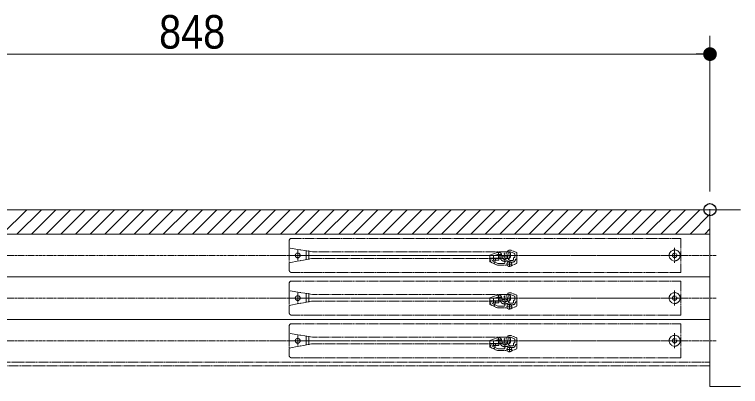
# Model space of a CAD drawing. Units: millimetres, scale not verified. Extents: x -4547 to 4547, y -2284 to 2284.
# Drawn here: x -1430 to -835, y 1072 to 1377 of the extents above; entities that cross this region are included whole.
import ezdxf
from ezdxf.enums import TextEntityAlignment as Align

# ---------------------------------------------------------------- set-up
doc = ezdxf.new("R2010")
doc.units = ezdxf.units.MM
doc.header["$LTSCALE"] = 20
doc.header["$PDMODE"] = 32
doc.header["$PDSIZE"] = 10
for name, pattern in [('USER1', [10.5, 8, -0.5, 0.5, -0.5, 0.5, -0.5]), ('USER2', [1.11, 0.71, -0.4]), ('USER3', [2.91, 1.76, -0.4, 0.35, -0.4])]:
    doc.linetypes.add(name, pattern=pattern)
for name, color, linetype, lineweight in [('0-1_3一般', 7, 'Continuous', 15), ('0-2_2寸法-1', 7, 'Continuous', 15), ('0-3_0', 7, 'Continuous', 25)]:
    doc.layers.add(name, color=color, linetype=linetype, lineweight=lineweight)
doc.layers.add('0-4_Defpoints', color=7, linetype='Continuous')
doc.styles.add('ＭＳ Ｐゴシック', font='')
doc.styles.get('ＭＳ Ｐゴシック').set_extended_font_data('MS PGothic')

# ---------------------------------------------------------------- blocks, each defined once
blk = doc.blocks.new('グループ-11')
at = {"layer": '0-1_3一般'}
for p, q in [((6008.2, 23586), (6128.1, 23629.9)), ((6008.2, 23586), (6008.2, 23538.1)), ((6128.1, 23629.9), (6169.6, 23629.9)), ((6148.2, 23629.9), (6148.2, 23538.1)), ((6199.7, 23599.9), (6208.2, 23551.8)), ((6288.6, 23613.7), (6296.4, 23569.6)), ((6213.9, 23538.1), (6008.2, 23538.1)), ((6280, 23412.2), (6280.2, 23412.2))]:
    blk.add_line(p, q, dxfattribs=at)
at = {"layer": '0-1_3一般', "linetype": 'USER1'}
for p, q in [((6170.7, 23591.6), (6178.4, 23548)), ((6199.7, 23599.9), (6181, 23599.9)), ((6325.9, 23574.8), (6318.2, 23618.9)), ((6345.3, 23641), (6411.8, 23614.1)), ((6418.1, 23604.8), (6418.1, 23551.9)), ((6252.1, 23461.9), (6252.1, 23476.6)), ((6328, 23484.6), (6328, 23398.9)), ((6378.1, 23501.9), (6347.2, 23501.9)), ((6347.2, 23471.9), (6378.1, 23471.9)), ((6398.1, 23541.9), (6398.1, 23521.9)), ((6418.1, 23551.9), (6408.1, 23551.9)), ((6448.1, 23521.9), (6428.1, 23521.9)), ((6372.1, 23441.9), (6283.6, 23441.9))]:
    blk.add_line(p, q, dxfattribs=at)
at = {"layer": '0-1_3一般', "linetype": 'USER3'}
for p, q in [((6242.4, 23616.4), (6262.2, 23504.4)), ((6252.1, 23486), (6252.1, 23628.5)), ((6304, 23561.8), (6197.1, 23561.8))]:
    blk.add_line(p, q, dxfattribs=at)
at = {"layer": '0-1_3一般', "linetype": 'USER2'}
for p, q in [((6356.6, 23668.8), (6448.1, 23631.8)), ((6448.1, 23631.8), (6448.1, 23471.9)), ((6008.2, 23538.1), (6008.2, 23479.9)), ((6008.2, 23479.9), (6061.5, 23454.9)), ((6032.4, 23534.9), (6092.3, 23534.9)), ((6070.1, 23454.9), (6061.5, 23454.9)), ((6061.5, 23454.9), (6132, 23421.9)), ((6448.1, 23451.9), (6348.2, 23407.2)), ((6448.1, 23471.9), (6448.1, 23451.9)), ((6293.3, 23421.9), (6132, 23421.9))]:
    blk.add_line(p, q, dxfattribs=at)
at = {"layer": '0-1_3一般', "linetype": 'USER1'}
for points in [[(6160.9, 23599.9), (6133.4, 23599.9), (6067.8, 23575.9), (6067.8, 23508.1), (6063.7, 23508.1)], [(6067.8, 23508.1), (6153, 23508.1), (6153, 23599.9)], [(6059.5, 23489), (6138.7, 23451.9), (6242.1, 23451.9)]]:
    blk.add_lwpolyline(points, dxfattribs=at)
at = {"layer": '0-1_3一般'}
blk.add_lwpolyline([(6198.7, 23605.5), (6198.8, 23604.8), (6199.7, 23599.9)], dxfattribs=at)
at = {"layer": '0-1_3一般', "linetype": 'USER2'}
blk.add_circle((6328, 23441.8), 40, dxfattribs=at)
at = {"layer": '0-1_3一般', "linetype": 'USER1'}
for centre, radius, start, end in [((6160.9, 23589.9), 10, 10, 90.00689), ((6181.4, 23589.9), 10, 90, 190), ((6252.1, 23561.8), 75, 329.38956, 10), ((6337.9, 23622.4), 20, 68, 190), ((6408.1, 23604.8), 10, 0, 68), ((6063.7, 23498.1), 10, 90, 244.89888), ((6252.1, 23561), 75, 190, 300.22817), ((6242.1, 23461.9), 10, 270, 0), ((6242.1, 23476.6), 10, 0, 83.24367), ((6347.2, 23551.9), 80, 224.15162, 270), ((6325.2, 23518.5), 10, 149.38956, 236.62768), ((6347.2, 23551.9), 50, 236.62768, 270), ((6378.1, 23521.9), 50, 270, 0), ((6378.1, 23521.9), 20, 270, 0), ((6408.1, 23541.9), 10, 90, 180)]:
    blk.add_arc(centre, radius, start, end, dxfattribs=at)
at = {"layer": '0-1_3一般'}
for centre, radius, start, end in [((6169.3, 23600), 29.9, 10.67512, 90.20797), ((6169.3, 23600), 29.9, 9.32488, 10.67512), ((6337.9, 23622.4), 50, 154.77867, 190), ((6252.1, 23561.8), 45, 192.86293, 218.64617), ((6252.1, 23561.8), 45, 321.35383, 10)]:
    blk.add_arc(centre, radius, start, end, dxfattribs=at)
at = {"layer": '0-1_3一般', "linetype": 'USER2'}
for centre, radius, start, end in [((6337.9, 23622.4), 50, 68, 154.77867), ((6328, 23441.8), 310, 162.50664, 173.93476), ((6070.1, 23474.9), 20, 270, 352.66717), ((6328, 23441.8), 240, 160.56494, 172.66717), ((6092.3, 23524.9), 10, 340.56494, 90), ((6252.1, 23561.8), 45, 218.64617, 321.35383)]:
    blk.add_arc(centre, radius, start, end, dxfattribs=at)
blk = doc.blocks.new('グループ-12')
at = {"layer": '0-1_3一般'}
for p, q in [((6008.2, 22886), (6128.1, 22929.9)), ((6008.2, 22886), (6008.2, 22838.1)), ((6128.1, 22929.9), (6169.6, 22929.9)), ((6148.2, 22929.9), (6148.2, 22838.1)), ((6199.7, 22899.9), (6208.2, 22851.8)), ((6288.6, 22913.7), (6296.4, 22869.6)), ((6213.9, 22838.1), (6008.2, 22838.1)), ((6280, 22712.2), (6280.2, 22712.2))]:
    blk.add_line(p, q, dxfattribs=at)
at = {"layer": '0-1_3一般', "linetype": 'USER1'}
for p, q in [((6170.7, 22891.6), (6178.4, 22848)), ((6199.7, 22899.9), (6181, 22899.9)), ((6325.9, 22874.8), (6318.2, 22918.9)), ((6345.3, 22941), (6411.8, 22914.1)), ((6418.1, 22904.8), (6418.1, 22851.9)), ((6252.1, 22761.9), (6252.1, 22776.6)), ((6372.1, 22741.9), (6283.6, 22741.9)), ((6328, 22784.6), (6328, 22698.9)), ((6378.1, 22801.9), (6347.2, 22801.9)), ((6347.2, 22771.9), (6378.1, 22771.9)), ((6398.1, 22841.9), (6398.1, 22821.9)), ((6418.1, 22851.9), (6408.1, 22851.9)), ((6448.1, 22821.9), (6428.1, 22821.9))]:
    blk.add_line(p, q, dxfattribs=at)
at = {"layer": '0-1_3一般', "linetype": 'USER3'}
for p, q in [((6304, 22861.8), (6197.1, 22861.8)), ((6242.4, 22916.4), (6262.2, 22804.4)), ((6252.1, 22786), (6252.1, 22928.5))]:
    blk.add_line(p, q, dxfattribs=at)
at = {"layer": '0-1_3一般', "linetype": 'USER2'}
for p, q in [((6356.6, 22968.8), (6448.1, 22931.8)), ((6448.1, 22931.8), (6448.1, 22771.9)), ((6008.2, 22838.1), (6008.2, 22779.9)), ((6008.2, 22779.9), (6061.5, 22754.9)), ((6032.4, 22834.9), (6092.3, 22834.9)), ((6070.1, 22754.9), (6061.5, 22754.9)), ((6061.5, 22754.9), (6132, 22721.9)), ((6448.1, 22751.9), (6348.2, 22707.2)), ((6448.1, 22771.9), (6448.1, 22751.9)), ((6293.3, 22721.9), (6132, 22721.9))]:
    blk.add_line(p, q, dxfattribs=at)
at = {"layer": '0-1_3一般', "linetype": 'USER1'}
for points in [[(6160.9, 22899.9), (6133.4, 22899.9), (6067.8, 22875.9), (6067.8, 22808.1), (6063.7, 22808.1)], [(6067.8, 22808.1), (6153, 22808.1), (6153, 22899.9)], [(6059.5, 22789), (6138.7, 22751.9), (6242.1, 22751.9)]]:
    blk.add_lwpolyline(points, dxfattribs=at)
at = {"layer": '0-1_3一般'}
blk.add_lwpolyline([(6198.7, 22905.5), (6198.8, 22904.8), (6199.7, 22899.9)], dxfattribs=at)
at = {"layer": '0-1_3一般', "linetype": 'USER2'}
blk.add_circle((6328, 22741.8), 40, dxfattribs=at)
at = {"layer": '0-1_3一般', "linetype": 'USER1'}
for centre, radius, start, end in [((6160.9, 22889.9), 10, 10, 90.00689), ((6181.4, 22889.9), 10, 90, 190), ((6252.1, 22861.8), 75, 329.38956, 10), ((6337.9, 22922.4), 20, 68, 190), ((6408.1, 22904.8), 10, 0, 68), ((6063.7, 22798.1), 10, 90, 244.89888), ((6252.1, 22861), 75, 190, 300.22817), ((6242.1, 22761.9), 10, 270, 0), ((6242.1, 22776.6), 10, 0, 83.24367), ((6347.2, 22851.9), 80, 224.15162, 270), ((6325.2, 22818.5), 10, 149.38956, 236.62768), ((6347.2, 22851.9), 50, 236.62768, 270), ((6378.1, 22821.9), 50, 270, 0), ((6378.1, 22821.9), 20, 270, 0), ((6408.1, 22841.9), 10, 90, 180)]:
    blk.add_arc(centre, radius, start, end, dxfattribs=at)
at = {"layer": '0-1_3一般'}
for centre, radius, start, end in [((6169.3, 22900), 29.9, 10.67512, 90.20797), ((6169.3, 22900), 29.9, 9.32488, 10.67512), ((6252.1, 22861.8), 45, 321.35383, 10), ((6337.9, 22922.4), 50, 154.77867, 190), ((6252.1, 22861.8), 45, 192.86293, 218.64617)]:
    blk.add_arc(centre, radius, start, end, dxfattribs=at)
at = {"layer": '0-1_3一般', "linetype": 'USER2'}
for centre, radius, start, end in [((6337.9, 22922.4), 50, 68, 154.77867), ((6328, 22741.8), 310, 162.50664, 173.93476), ((6070.1, 22774.9), 20, 270, 352.66717), ((6328, 22741.8), 240, 160.56494, 172.66717), ((6092.3, 22824.9), 10, 340.56494, 90), ((6252.1, 22861.8), 45, 218.64617, 321.35383)]:
    blk.add_arc(centre, radius, start, end, dxfattribs=at)
blk = doc.blocks.new('グループ-13')
at = {"layer": '0-1_3一般', "linetype": 'USER2'}
for p, q in [((6356.6, 22268.8), (6448.1, 22231.8)), ((6448.1, 22231.8), (6448.1, 22071.9)), ((6008.2, 22138.1), (6008.2, 22079.9)), ((6008.2, 22079.9), (6061.5, 22054.9)), ((6032.4, 22134.9), (6092.3, 22134.9)), ((6061.5, 22054.9), (6132, 22021.9)), ((6070.1, 22054.9), (6061.5, 22054.9)), ((6448.1, 22051.9), (6348.2, 22007.2)), ((6448.1, 22071.9), (6448.1, 22051.9)), ((6293.3, 22021.9), (6132, 22021.9))]:
    blk.add_line(p, q, dxfattribs=at)
at = {"layer": '0-1_3一般'}
for p, q in [((6008.2, 22186), (6128.1, 22229.9)), ((6008.2, 22186), (6008.2, 22138.1)), ((6128.1, 22229.9), (6169.6, 22229.9)), ((6148.2, 22229.9), (6148.2, 22138.1)), ((6198.7, 22205.5), (6198.8, 22204.8)), ((6198.8, 22204.8), (6199.7, 22199.9)), ((6199.7, 22199.9), (6208.2, 22151.8)), ((6288.6, 22213.7), (6296.4, 22169.6)), ((6213.9, 22138.1), (6008.2, 22138.1)), ((6280, 22012.2), (6280.2, 22012.2))]:
    blk.add_line(p, q, dxfattribs=at)
at = {"layer": '0-1_3一般', "linetype": 'USER1'}
for p, q in [((6133.4, 22199.9), (6067.8, 22175.9)), ((6067.8, 22175.9), (6067.8, 22108.1)), ((6160.9, 22199.9), (6133.4, 22199.9)), ((6153, 22108.1), (6153, 22199.9)), ((6170.7, 22191.6), (6178.4, 22148)), ((6199.7, 22199.9), (6181, 22199.9)), ((6325.9, 22174.8), (6318.2, 22218.9)), ((6345.3, 22241), (6411.8, 22214.1)), ((6418.1, 22151.9), (6408.1, 22151.9)), ((6418.1, 22204.8), (6418.1, 22151.9)), ((6059.5, 22089), (6138.7, 22051.9)), ((6067.8, 22108.1), (6063.7, 22108.1)), ((6067.8, 22108.1), (6153, 22108.1)), ((6138.7, 22051.9), (6242.1, 22051.9)), ((6252.1, 22061.9), (6252.1, 22076.6)), ((6372.1, 22041.9), (6283.6, 22041.9)), ((6328, 22084.6), (6328, 21998.9)), ((6378.1, 22101.9), (6347.2, 22101.9)), ((6347.2, 22071.9), (6378.1, 22071.9)), ((6398.1, 22141.9), (6398.1, 22121.9)), ((6448.1, 22121.9), (6428.1, 22121.9))]:
    blk.add_line(p, q, dxfattribs=at)
at = {"layer": '0-1_3一般', "linetype": 'USER3'}
for p, q in [((6304, 22161.8), (6197.1, 22161.8)), ((6242.4, 22216.4), (6262.2, 22104.4)), ((6252.1, 22086), (6252.1, 22228.5))]:
    blk.add_line(p, q, dxfattribs=at)
at = {"layer": '0-1_3一般', "linetype": 'USER2'}
blk.add_circle((6328, 22041.8), 40, dxfattribs=at)
for centre, radius, start, end in [((6337.9, 22222.4), 50, 68, 154.77867), ((6328, 22041.8), 310, 162.50664, 173.93476), ((6070.1, 22074.9), 20, 270, 352.66717), ((6328, 22041.8), 240, 160.56494, 172.66717), ((6092.3, 22124.9), 10, 340.56494, 90), ((6252.1, 22161.8), 45, 218.64617, 321.35383)]:
    blk.add_arc(centre, radius, start, end, dxfattribs=at)
at = {"layer": '0-1_3一般', "linetype": 'USER1'}
for centre, radius, start, end in [((6160.9, 22189.9), 10, 10, 90.00689), ((6181.4, 22189.9), 10, 90, 190), ((6252.1, 22161), 75, 190, 300.22817), ((6252.1, 22161.8), 75, 329.38956, 10), ((6337.9, 22222.4), 20, 68, 190), ((6408.1, 22141.9), 10, 90, 180), ((6408.1, 22204.8), 10, 0, 68), ((6063.7, 22098.1), 10, 90, 244.89888), ((6242.1, 22061.9), 10, 270, 0), ((6242.1, 22076.6), 10, 0, 83.24367), ((6347.2, 22151.9), 80, 224.15162, 270), ((6325.2, 22118.5), 10, 149.38956, 236.62768), ((6347.2, 22151.9), 50, 236.62768, 270), ((6378.1, 22121.9), 20, 270, 0), ((6378.1, 22121.9), 50, 270, 0)]:
    blk.add_arc(centre, radius, start, end, dxfattribs=at)
at = {"layer": '0-1_3一般'}
for centre, radius, start, end in [((6169.3, 22200), 29.9, 10.67512, 90.20797), ((6169.3, 22200), 29.9, 9.32488, 10.67512), ((6252.1, 22161.8), 45, 192.86293, 218.64617), ((6252.1, 22161.8), 45, 321.35383, 10), ((6337.9, 22222.4), 50, 154.77867, 190)]:
    blk.add_arc(centre, radius, start, end, dxfattribs=at)
blk = doc.blocks.new('グループ-15')
at = {"layer": '0-1_3一般', "linetype": 'USER1'}
for p, q in [((2718, 23823.7), (2718, 23668.5)), ((2758, 23863.7), (4372.7, 23863.7)), ((3038, 23863.7), (3026.4, 23863.7)), ((4372.7, 23863.7), (9138, 23863.7)), ((9138, 23863.7), (9138, 23303.8)), ((3098, 23643.7), (2718, 23703.7)), ((9038, 23708.9), (9038, 23461.5)), ((9038, 23708.9), (9038, 23461.5)), ((9182.8, 23583.7), (2401.6, 23583.7)), ((2718, 23668.5), (2718, 23343.8)), ((2858, 23671.5), (2858, 23492.7)), ((2998, 23515.3), (2998, 23659.5)), ((3038, 23661.7), (3038, 23515.7)), ((6308, 23643.7), (3098, 23643.7)), ((6348, 23603.7), (6348, 23573.7)), ((2718, 23463.7), (3098, 23533.7)), ((3098, 23533.7), (6308, 23533.7)), ((3112.7, 23303.8), (2758, 23303.8)), ((9138, 23303.8), (3112.7, 23303.8)), ((2718, 23123.7), (2718, 22968.5)), ((2758, 23163.7), (4372.7, 23163.7)), ((3038, 23163.7), (3026.4, 23163.7)), ((4372.7, 23163.7), (9138, 23163.7)), ((9138, 23163.7), (9138, 22603.8)), ((3098, 22943.7), (2718, 23003.7)), ((9038, 23008.9), (9038, 22761.5)), ((9038, 23008.9), (9038, 22761.5)), ((9182.8, 22883.7), (2401.6, 22883.7)), ((2718, 22968.5), (2718, 22643.8)), ((2858, 22971.5), (2858, 22792.7)), ((2998, 22815.3), (2998, 22959.5)), ((3038, 22961.7), (3038, 22815.7)), ((6308, 22943.7), (3098, 22943.7)), ((6348, 22903.7), (6348, 22873.7)), ((2718, 22763.7), (3098, 22833.7)), ((3098, 22833.7), (6308, 22833.7)), ((3112.7, 22603.8), (2758, 22603.8)), ((9138, 22603.8), (3112.7, 22603.8)), ((2718, 22423.7), (2718, 22268.5)), ((2758, 22463.7), (4372.7, 22463.7)), ((3038, 22463.7), (3026.4, 22463.7)), ((4372.7, 22463.7), (9138, 22463.7)), ((9138, 22463.7), (9138, 21903.8)), ((3098, 22243.7), (2718, 22303.7)), ((2718, 22268.5), (2718, 21943.8)), ((2858, 22271.5), (2858, 22092.7)), ((3038, 22261.7), (3038, 22115.7)), ((9038, 22308.9), (9038, 22061.5)), ((9038, 22308.9), (9038, 22061.5)), ((9182.8, 22183.7), (2401.6, 22183.7)), ((2998, 22115.3), (2998, 22259.5)), ((6308, 22243.7), (3098, 22243.7)), ((6348, 22203.7), (6348, 22173.7)), ((2718, 22063.7), (3098, 22133.7)), ((3098, 22133.7), (6308, 22133.7)), ((3112.7, 21903.8), (2758, 21903.8)), ((9138, 21903.8), (3112.7, 21903.8))]:
    blk.add_line(p, q, dxfattribs=at)
for centre, radius in [((2858, 23583.7), 40), ((9038, 23583.7), 90), ((9038, 23583.7), 36), ((2858, 22883.7), 40), ((9038, 22883.7), 90), ((9038, 22883.7), 36), ((9038, 22183.7), 90), ((2858, 22183.7), 40), ((9038, 22183.7), 36)]:
    blk.add_circle(centre, radius, dxfattribs=at)
for centre, start, end in [((2758, 23823.7), 90, 180), ((6308, 23603.7), 0, 90), ((6308, 23573.7), 270, 0), ((2758, 23343.8), 180, 270), ((2758, 23123.7), 90, 180), ((6308, 22903.7), 0, 90), ((6308, 22873.7), 270, 0), ((2758, 22643.8), 180, 270), ((2758, 22423.7), 90, 180), ((6308, 22203.7), 0, 90), ((6308, 22173.7), 270, 0), ((2758, 21943.8), 180, 270)]:
    blk.add_arc(centre, 40, start, end, dxfattribs=at)
at = {"layer": '0-1_3一般'}
for name in ['グループ-11', 'グループ-12', 'グループ-13']:
    blk.add_blockref(name, (0, 0), dxfattribs=at)
blk = doc.blocks.new('グループ-23')
at = {"layer": '0-1_3一般', "linetype": 'USER3'}
for p, q in [((9718, 23583.7), (-55252, 23583.7)), ((9718, 22883.7), (-55252, 22883.7)), ((9718, 22183.7), (-55252, 22183.7))]:
    blk.add_line(p, q, dxfattribs=at)
at = {"layer": '0-1_3一般', "linetype": 'USER1'}
for p, q in [((9618, 23233.7), (-55152, 23233.7)), ((9618, 23233.7), (-55152, 23233.7)), ((9618, 22533.7), (9618, 23233.7)), ((-55152, 22533.7), (9618, 22533.7))]:
    blk.add_line(p, q, dxfattribs=at)
for points in [[(-55152, 23933.7), (-55152, 23233.7), (9618, 23233.7), (9618, 23933.7)], [(-55152, 22533.7), (-55152, 21833.7), (9618, 21833.7), (9618, 22533.7)]]:
    blk.add_lwpolyline(points, close=True, dxfattribs=at)
blk = doc.blocks.new('グループ-24')
at = {"layer": '0-1_3一般', "lineweight": 5}
for p, q in [((-1986.3, 23933.7), (-1586.3, 24333.7)), ((-1746.3, 23933.7), (-1346.3, 24333.7)), ((-1506.3, 23933.7), (-1106.3, 24333.7)), ((-1266.3, 23933.7), (-866.3, 24333.7)), ((-1026.3, 23933.7), (-626.3, 24333.7)), ((-786.3, 23933.7), (-386.3, 24333.7)), ((-546.3, 23933.7), (-146.3, 24333.7)), ((-306.3, 23933.7), (93.7, 24333.7)), ((-66.3, 23933.7), (333.7, 24333.7)), ((173.7, 23933.7), (573.7, 24333.7)), ((413.7, 23933.7), (813.7, 24333.7)), ((653.7, 23933.7), (1053.7, 24333.7)), ((893.7, 23933.7), (1293.7, 24333.7)), ((1133.7, 23933.7), (1533.7, 24333.7)), ((1373.7, 23933.7), (1773.7, 24333.7)), ((1613.7, 23933.7), (2013.7, 24333.7)), ((1853.7, 23933.7), (2253.7, 24333.7)), ((2093.7, 23933.7), (2493.7, 24333.7)), ((2333.7, 23933.7), (2733.7, 24333.7)), ((2573.7, 23933.7), (2973.7, 24333.7)), ((2813.7, 23933.7), (3213.7, 24333.7)), ((3053.7, 23933.7), (3453.7, 24333.7)), ((3293.7, 23933.7), (3693.7, 24333.7)), ((3533.7, 23933.7), (3933.7, 24333.7)), ((3773.7, 23933.7), (4173.7, 24333.7)), ((4013.7, 23933.7), (4413.7, 24333.7)), ((4253.7, 23933.7), (4653.7, 24333.7)), ((4493.7, 23933.7), (4893.7, 24333.7)), ((4733.7, 23933.7), (5133.7, 24333.7)), ((4973.7, 23933.7), (5373.7, 24333.7)), ((5213.7, 23933.7), (5613.7, 24333.7)), ((5453.7, 23933.7), (5853.7, 24333.7)), ((5693.7, 23933.7), (6093.7, 24333.7)), ((5933.7, 23933.7), (6333.7, 24333.7)), ((6173.7, 23933.7), (6573.7, 24333.7)), ((6413.7, 23933.7), (6813.7, 24333.7)), ((6653.7, 23933.7), (7053.7, 24333.7)), ((6893.7, 23933.7), (7293.7, 24333.7)), ((7133.7, 23933.7), (7533.7, 24333.7)), ((7373.7, 23933.7), (7773.7, 24333.7)), ((7613.7, 23933.7), (8013.7, 24333.7)), ((7853.7, 23933.7), (8253.7, 24333.7)), ((8093.7, 23933.7), (8493.7, 24333.7)), ((8333.7, 23933.7), (8733.7, 24333.7)), ((8573.7, 23933.7), (8973.7, 24333.7)), ((8813.7, 23933.7), (9213.7, 24333.7)), ((9053.7, 23933.7), (9453.7, 24333.7)), ((9293.7, 23933.7), (9618, 24258)), ((9533.7, 23933.7), (9618, 24018))]:
    blk.add_line(p, q, dxfattribs=at)
at = {"layer": '0-1_3一般'}
for p, q in [((9618, 24333.7), (10118, 24333.7)), ((9618, 23933.7), (9618, 24333.7)), ((9618, 23933.7), (-7342, 23933.7)), ((9618, 21433.7), (9618, 21593.7)), ((10118, 21433.7), (9618, 21433.7))]:
    blk.add_line(p, q, dxfattribs=at)
for points in [[(-7342, 23933.7), (-7342, 24333.7), (9618, 24333.7)], [(9618, 21593.7), (9618, 24253.7), (9618, 24333.7)]]:
    blk.add_lwpolyline(points, dxfattribs=at)
blk = doc.blocks.new('グループ-28')
at = {"layer": '0-1_3一般', "linetype": 'USER1'}
blk.add_lwpolyline([(-55152, 21773.7), (-55152, 21833.7), (9618, 21833.7), (9618, 21773.7)], close=True, dxfattribs=at)
at = {"layer": '0-1_3一般'}
for name in ['グループ-24', 'グループ-23', 'グループ-15']:
    blk.add_blockref(name, (0, 0), dxfattribs=at)
blk = doc.blocks.new('_Dot')
at = {"layer": '0-3_0'}
blk.add_line((-10, 0), (-20, 0), dxfattribs=at)
for points in [[(0, 0), (-10, 0), (-9.92, 1.25)], [(0, 0), (-9.92, -1.25), (-10, 0)], [(0, 0), (-9.92, 1.25), (-9.69, 2.49)], [(0, 0), (-9.69, -2.49), (-9.92, -1.25)], [(0, 0), (-9.69, 2.49), (-9.3, 3.68)], [(0, 0), (-9.3, -3.68), (-9.69, -2.49)], [(0, 0), (-9.3, 3.68), (-8.76, 4.82)], [(0, 0), (-8.76, -4.82), (-9.3, -3.68)], [(0, 0), (-8.76, 4.82), (-8.09, 5.88)], [(0, 0), (-8.09, -5.88), (-8.76, -4.82)], [(0, 0), (-8.09, 5.88), (-7.29, 6.85)], [(0, 0), (-7.29, -6.85), (-8.09, -5.88)], [(0, 0), (-7.29, 6.85), (-6.37, 7.71)], [(0, 0), (-6.37, -7.71), (-7.29, -6.85)], [(0, 0), (-6.37, 7.71), (-5.36, 8.44)], [(0, 0), (-5.36, -8.44), (-6.37, -7.71)], [(0, 0), (-5.36, 8.44), (-4.26, 9.05)], [(0, 0), (-4.26, -9.05), (-5.36, -8.44)], [(0, 0), (-4.26, 9.05), (-3.09, 9.51)], [(0, 0), (-3.09, -9.51), (-4.26, -9.05)], [(0, 0), (-3.09, 9.51), (-1.87, 9.82)], [(0, 0), (-1.87, -9.82), (-3.09, -9.51)], [(0, 0), (-1.87, 9.82), (-0.63, 9.98)], [(0, 0), (-0.63, -9.98), (-1.87, -9.82)], [(0, 0), (-0.63, 9.98), (0.63, 9.98)], [(0, 0), (0.63, -9.98), (-0.63, -9.98)], [(0, 0), (0.63, 9.98), (1.87, 9.82)], [(0, 0), (1.87, 9.82), (3.09, 9.51)], [(0, 0), (3.09, 9.51), (4.26, 9.05)], [(0, 0), (4.26, 9.05), (5.36, 8.44)], [(0, 0), (5.36, 8.44), (6.37, 7.71)], [(0, 0), (6.37, 7.71), (7.29, 6.85)], [(0, 0), (7.29, 6.85), (8.09, 5.88)], [(0, 0), (8.09, 5.88), (8.76, 4.82)], [(0, 0), (8.76, 4.82), (9.3, 3.68)], [(0, 0), (9.3, 3.68), (9.69, 2.49)], [(0, 0), (9.69, 2.49), (9.92, 1.25)], [(0, 0), (9.92, 1.25), (10, 0)], [(0, 0), (1.87, -9.82), (0.63, -9.98)], [(0, 0), (3.09, -9.51), (1.87, -9.82)], [(0, 0), (4.26, -9.05), (3.09, -9.51)], [(0, 0), (5.36, -8.44), (4.26, -9.05)], [(0, 0), (6.37, -7.71), (5.36, -8.44)], [(0, 0), (7.29, -6.85), (6.37, -7.71)], [(0, 0), (8.09, -5.88), (7.29, -6.85)], [(0, 0), (8.76, -4.82), (8.09, -5.88)], [(0, 0), (9.3, -3.68), (8.76, -4.82)], [(0, 0), (9.69, -2.49), (9.3, -3.68)], [(0, 0), (9.92, -1.25), (9.69, -2.49)], [(0, 0), (10, 0), (9.92, -1.25)]]:
    blk.add_solid(points, dxfattribs=at)

msp = doc.modelspace()

# ---------------------------------------------------------------- linework, layer by layer
at = {"layer": '0-2_2寸法-1'}
for p, q in [((-859.72, 1231.69), (-859.72, 1359.28)), ((-870.98, 1344.28), (-1696.47, 1344.28))]:
    msp.add_line(p, q, dxfattribs=at)
at = {"layer": '0-4_Defpoints'}
msp.add_point((-859.72, 1216.69), dxfattribs=at)

# ---------------------------------------------------------------- block references
at = {"layer": '0-1_3一般', "xscale": 0.05, "yscale": 0.05}
msp.add_blockref('グループ-28', (-1340.62, 0), dxfattribs=at)
at = {"layer": '0-2_2寸法-1', "xscale": 0.5627563, "yscale": 0.5627563}
msp.add_blockref('_Dot', (-859.72, 1344.28), dxfattribs=at)

# ---------------------------------------------------------------- texts
at = {"layer": '0-2_2寸法-1', "style": 'ＭＳ Ｐゴシック', "width": 0.9}
msp.add_text('848', height=27.57, dxfattribs=at).set_placement((-1311.39, 1340.49), align=Align.BOTTOM_LEFT)

doc.saveas('drawing.dxf')
